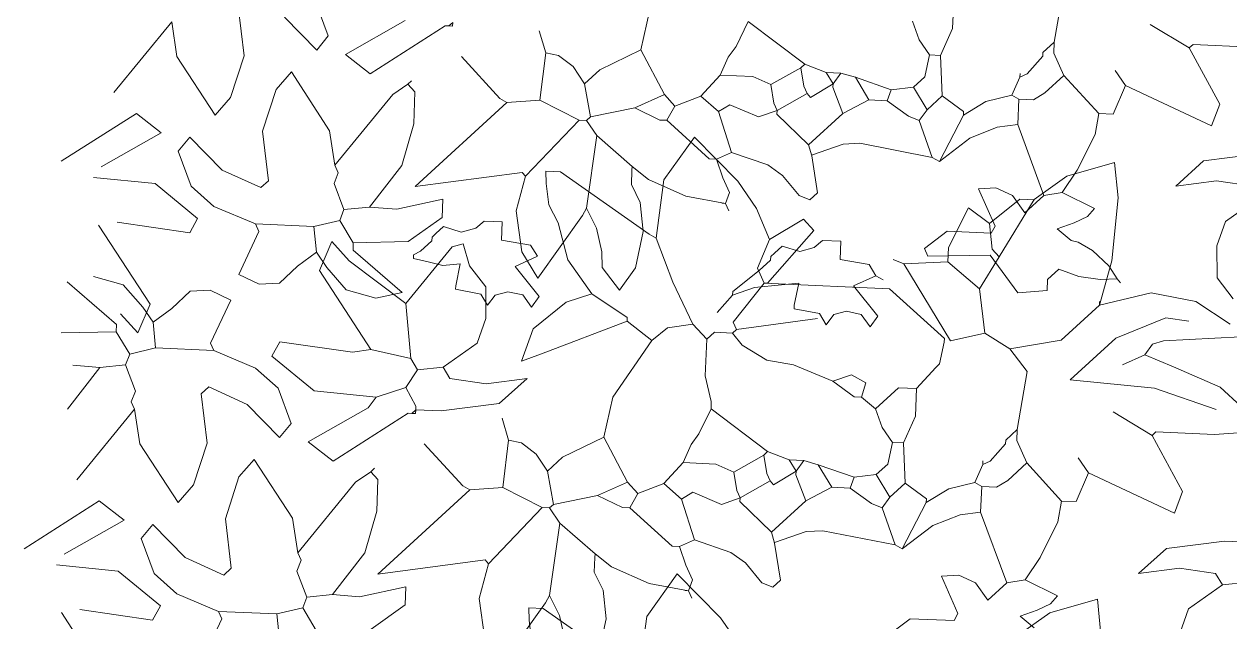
# Model space of a CAD drawing. Header units: centimetres. Extents: x 5667 to 17750, y 274 to 6203.
# Drawn here: x 10671.5 to 10776.7, y 5713.8 to 5765.9 of the extents above; entities that cross this region are included whole.
import ezdxf

# ---------------------------------------------------------------- set-up
doc = ezdxf.new("R2010")
doc.units = ezdxf.units.CM
doc.header["$MEASUREMENT"] = 0
doc.layers.add('G-HEDGE', color=104, linetype='Continuous', lineweight=9)

msp = doc.modelspace()

# ---------------------------------------------------------------- linework, layer by layer
at = {"layer": 'G-HEDGE'}
for p, q in [((10761.41, 5764.35), (10762.27, 5769.42)), ((10698.01, 5764.89), (10696.88, 5767.95)), ((10752.63, 5767.93), (10752.53, 5765.53)), ((10690.66, 5763.15), (10690.14, 5767.47)), ((10726.1, 5767.17), (10725.31, 5763.69)), ((10684.34, 5766.12), (10679.28, 5759.96)), ((10684.34, 5766.12), (10684.8, 5763.1)), ((10694.18, 5766.53), (10697, 5763.66)), ((10699.51, 5763.28), (10704.74, 5766.25)), ((10701.67, 5761.59), (10708.23, 5765.77)), ((10708.55, 5765.76), (10708.23, 5765.77)), ((10708.55, 5765.76), (10708.89, 5766.07)), ((10708.87, 5765.75), (10708.55, 5765.76)), ((10708.87, 5765.75), (10708.89, 5766.07)), ((10734.67, 5766.15), (10733.62, 5763.97)), ((10734.67, 5766.15), (10739.62, 5762.43)), ((10749.04, 5766.17), (10749.61, 5764.55)), ((10773.2, 5763.84), (10769.78, 5765.9)), ((10697, 5763.66), (10698.01, 5764.89)), ((10716.44, 5765.35), (10717, 5763.41)), ((10752.53, 5765.53), (10751.46, 5763.19)), ((10725.31, 5763.69), (10721.72, 5761.93)), ((10725.31, 5763.69), (10727.37, 5759.77)), ((10733.62, 5763.97), (10732.94, 5763.04)), ((10749.61, 5764.55), (10750.51, 5763.23)), ((10761.41, 5764.35), (10760.41, 5763.44)), ((10761.41, 5764.35), (10761.37, 5763.4)), ((10773.2, 5763.84), (10773.53, 5764.14)), ((10773.2, 5763.84), (10775.86, 5758.93)), ((10773.53, 5764.14), (10778.63, 5763.92)), ((10684.8, 5763.1), (10688.13, 5757.98)), ((10689.48, 5759.52), (10690.66, 5763.15)), ((10701.67, 5761.59), (10699.51, 5763.28)), ((10709.64, 5763.1), (10712.99, 5759.44)), ((10717, 5763.41), (10716.5, 5759.29)), ((10718.13, 5763.19), (10717, 5763.41)), ((10719.4, 5762.22), (10718.13, 5763.19)), ((10732.94, 5763.04), (10732.24, 5761.47)), ((10750.51, 5763.23), (10750.11, 5761.33)), ((10750.51, 5763.23), (10751.46, 5763.19)), ((10751.46, 5763.19), (10751.63, 5759.67)), ((10760.4, 5763.12), (10759.05, 5761.58)), ((10760.41, 5763.44), (10760.4, 5763.12)), ((10761.37, 5763.4), (10762.24, 5761.44)), ((10694.79, 5761.75), (10693.45, 5760.21)), ((10698.13, 5756.62), (10694.79, 5761.75)), ((10720.39, 5760.71), (10719.4, 5762.22)), ((10721.72, 5761.93), (10720.39, 5760.71)), ((10739.29, 5762.12), (10736.67, 5760.64)), ((10739.62, 5762.43), (10739.29, 5762.12)), ((10739.29, 5762.12), (10739.54, 5760.52)), ((10739.62, 5762.43), (10741.5, 5761.71)), ((10741.5, 5761.71), (10742.1, 5760.72)), ((10741.5, 5761.71), (10742.78, 5761.65)), ((10742.78, 5761.65), (10742.1, 5760.72)), ((10742.78, 5761.65), (10744.04, 5761.28)), ((10758.42, 5761.61), (10758.4, 5761.29)), ((10759.05, 5761.58), (10758.4, 5761.29)), ((10767.63, 5760.57), (10766.73, 5761.88)), ((10703.64, 5759.77), (10704.96, 5760.67)), ((10704.96, 5760.67), (10705.29, 5760.97)), ((10705.57, 5760), (10704.96, 5760.67)), ((10720.39, 5760.71), (10720.9, 5757.82)), ((10732.24, 5761.47), (10730.56, 5759.63)), ((10732.24, 5761.47), (10735.1, 5761.35)), ((10735.1, 5761.35), (10736.67, 5760.64)), ((10736.67, 5760.64), (10736.92, 5759.03)), ((10739.54, 5760.52), (10739.83, 5759.86)), ((10742.1, 5760.72), (10740.13, 5759.53)), ((10742.1, 5760.72), (10742.08, 5760.41)), ((10744.04, 5761.28), (10747.18, 5760.18)), ((10744.04, 5761.28), (10745.23, 5759.31)), ((10750.11, 5761.33), (10749.11, 5760.42)), ((10758.4, 5761.29), (10757.7, 5759.72)), ((10762.24, 5761.44), (10760.58, 5759.92)), ((10762.24, 5761.44), (10765.29, 5758.12)), ((10767.63, 5760.57), (10766.56, 5758.06)), ((10767.63, 5760.57), (10775.14, 5757.05)), ((10688.14, 5757.98), (10689.48, 5759.52)), ((10693.45, 5760.21), (10692.26, 5756.57)), ((10698.58, 5753.6), (10703.64, 5759.77)), ((10705.48, 5757.22), (10705.57, 5760)), ((10712.99, 5759.44), (10713.62, 5759.09)), ((10727.37, 5759.77), (10724.77, 5758.61)), ((10727.37, 5759.77), (10728.29, 5758.77)), ((10730.56, 5759.63), (10728.29, 5758.77)), ((10730.56, 5759.63), (10732.1, 5758.29)), ((10739.83, 5759.86), (10737.21, 5758.38)), ((10740.13, 5759.53), (10739.83, 5759.86)), ((10742.08, 5760.41), (10742.94, 5758.13)), ((10747.18, 5760.18), (10746.82, 5759.24)), ((10749.11, 5760.42), (10747.18, 5760.18)), ((10749.11, 5760.42), (10750.3, 5758.45)), ((10751.63, 5759.67), (10750.3, 5758.45)), ((10751.63, 5759.67), (10753.48, 5758.31)), ((10757.7, 5759.72), (10755.44, 5759.18)), ((10757.7, 5759.72), (10758.32, 5759.38)), ((10760.58, 5759.92), (10759.59, 5759.32)), ((10713.62, 5759.09), (10705.59, 5751.74)), ((10716.5, 5759.29), (10713.62, 5759.09)), ((10716.5, 5759.29), (10719.93, 5757.54)), ((10724.77, 5758.61), (10720.9, 5757.82)), ((10724.77, 5758.61), (10726.96, 5757.55)), ((10728.29, 5758.77), (10727.59, 5757.53)), ((10733.08, 5758.88), (10732.1, 5758.29)), ((10735.59, 5757.82), (10733.08, 5758.88)), ((10737.21, 5758.38), (10735.59, 5757.82)), ((10736.92, 5759.03), (10737.21, 5758.38)), ((10737.21, 5758.38), (10737.19, 5758.06)), ((10745.23, 5759.31), (10742.94, 5758.13)), ((10745.23, 5759.31), (10746.82, 5759.24)), ((10746.82, 5759.24), (10748.68, 5757.88)), ((10750.3, 5758.45), (10749.62, 5757.52)), ((10755.44, 5759.18), (10753.47, 5757.99)), ((10758.32, 5759.38), (10758.22, 5757.15)), ((10759.59, 5759.32), (10758.32, 5759.38)), ((10775.14, 5757.05), (10775.86, 5758.93)), ((10681.26, 5758.13), (10674.69, 5753.95)), ((10681.26, 5758.13), (10683.42, 5756.44)), ((10719.93, 5757.54), (10715.25, 5752.64)), ((10719.93, 5757.54), (10720.57, 5757.51)), ((10720.9, 5757.82), (10720.57, 5757.51)), ((10720.57, 5757.51), (10721.47, 5756.2)), ((10726.96, 5757.55), (10727.59, 5757.53)), ((10727.59, 5757.53), (10731.28, 5754.17)), ((10732.1, 5758.29), (10733.22, 5754.73)), ((10737.19, 5758.06), (10739.95, 5755.39)), ((10742.94, 5758.13), (10739.95, 5755.39)), ((10748.68, 5757.88), (10749.62, 5757.52)), ((10749.62, 5757.52), (10750.76, 5754.28)), ((10753.47, 5757.99), (10751.38, 5753.93)), ((10753.48, 5758.31), (10753.47, 5757.99)), ((10764.97, 5756.3), (10765.29, 5758.12)), ((10766.56, 5758.06), (10765.29, 5758.12)), ((10683.42, 5756.44), (10678.18, 5753.48)), ((10692.26, 5756.57), (10692.78, 5752.26)), ((10698.58, 5753.6), (10698.13, 5756.62)), ((10704.45, 5753.58), (10705.48, 5757.22)), ((10754.05, 5755.98), (10756.43, 5756.92)), ((10756.43, 5756.92), (10758.22, 5757.15)), ((10758.22, 5757.15), (10760.51, 5750.98)), ((10763.42, 5753.17), (10764.97, 5756.3)), ((10685.92, 5756.07), (10684.91, 5754.84)), ((10688.74, 5753.19), (10685.92, 5756.07)), ((10721.47, 5756.2), (10720.56, 5749.85)), ((10721.47, 5756.2), (10724.55, 5753.51)), ((10727.32, 5752.33), (10729.98, 5756.06)), ((10729.98, 5756.06), (10733.77, 5752.21)), ((10739.95, 5755.39), (10740.23, 5754.42)), ((10742.97, 5755.46), (10740.21, 5754.49)), ((10744.42, 5755.52), (10742.97, 5755.46)), ((10750.76, 5754.28), (10744.42, 5755.52)), ((10751.38, 5753.93), (10754.05, 5755.98)), ((10684.91, 5754.84), (10686.04, 5751.77)), ((10731.28, 5754.17), (10731.92, 5754.15)), ((10733.22, 5754.73), (10731.92, 5754.15)), ((10731.92, 5754.15), (10732.48, 5752.52)), ((10736.41, 5753.63), (10733.22, 5754.73)), ((10740.23, 5754.42), (10740.73, 5751.21)), ((10750.76, 5754.28), (10751.38, 5753.93)), ((10774.45, 5753.98), (10779.5, 5754.62)), ((10692.12, 5751.65), (10688.74, 5753.19)), ((10698.88, 5752.95), (10698.58, 5753.6)), ((10701.62, 5749.96), (10704.45, 5753.58)), ((10724.48, 5751.92), (10724.53, 5753.19)), ((10724.55, 5753.51), (10724.53, 5753.19)), ((10724.55, 5753.51), (10725.99, 5752.37)), ((10737.67, 5752.72), (10736.41, 5753.63)), ((10762.11, 5751.23), (10763.42, 5753.17)), ((10762.52, 5752.64), (10766.67, 5753.84)), ((10766.67, 5753.84), (10766.98, 5750.76)), ((10772.01, 5751.78), (10774.45, 5753.98)), ((10677.5, 5752.55), (10682.9, 5752)), ((10692.12, 5751.65), (10692.78, 5752.26)), ((10698.52, 5752.01), (10698.88, 5752.95)), ((10705.59, 5751.74), (10714.95, 5752.97)), ((10714.42, 5749.62), (10715.25, 5752.64)), ((10714.95, 5752.97), (10715.25, 5752.64)), ((10717.02, 5753.08), (10718.29, 5753.02)), ((10717.05, 5752.01), (10717.02, 5753.08)), ((10718.29, 5753.02), (10726.04, 5747.58)), ((10725.99, 5752.37), (10729.25, 5750.91)), ((10726.66, 5747.23), (10727.32, 5752.33)), ((10732.48, 5752.52), (10733.06, 5751.22)), ((10733.77, 5752.21), (10735.42, 5749.83)), ((10739.12, 5750.96), (10737.67, 5752.72)), ((10759.64, 5750.62), (10762.52, 5752.64)), ((10775.57, 5752.24), (10772.01, 5751.78)), ((10775.57, 5752.24), (10778.74, 5751.78)), ((10682.9, 5752), (10686.6, 5748.96)), ((10686.04, 5751.77), (10688.02, 5750)), ((10699.37, 5749.74), (10698.52, 5752.01)), ((10717.26, 5750.16), (10717.05, 5752.01)), ((10725.25, 5750.35), (10724.48, 5751.92)), ((10733.06, 5751.22), (10732.7, 5750.28)), ((10740.73, 5751.21), (10740.06, 5750.6)), ((10756.32, 5751.64), (10754.79, 5751.55)), ((10754.79, 5751.55), (10756.24, 5748.3)), ((10757.76, 5750.96), (10756.32, 5751.64)), ((10760.51, 5750.98), (10758.84, 5749.46)), ((10762.11, 5751.23), (10760.51, 5750.98)), ((10762.11, 5751.23), (10764.93, 5749.83)), ((10688.02, 5750), (10691.66, 5748.48)), ((10699.37, 5749.74), (10701.62, 5749.96)), ((10701.62, 5749.96), (10703.99, 5749.76)), ((10703.99, 5749.76), (10708.03, 5750.64)), ((10707.96, 5749.04), (10708.03, 5750.64)), ((10718.1, 5748.57), (10717.26, 5750.16)), ((10725.52, 5747.82), (10725.25, 5750.35)), ((10729.25, 5750.91), (10732.7, 5750.28)), ((10732.39, 5750.29), (10732.7, 5750.28)), ((10732.7, 5750.28), (10733, 5749.63)), ((10740.06, 5750.6), (10739.12, 5750.96)), ((10755.76, 5748.52), (10758.41, 5750.64)), ((10756.59, 5745.61), (10759.64, 5750.62)), ((10758.84, 5749.46), (10757.76, 5750.96)), ((10758.41, 5750.64), (10759.68, 5750.58)), ((10766.98, 5750.76), (10766.44, 5745.25)), ((10779.33, 5750.8), (10776.37, 5748.7)), ((10686.6, 5748.96), (10685.91, 5747.72)), ((10699.01, 5748.79), (10699.37, 5749.74)), ((10705, 5746.94), (10707.96, 5749.04)), ((10714.92, 5746.05), (10714.42, 5749.62)), ((10720.21, 5749.23), (10716.32, 5743.76)), ((10720.56, 5749.85), (10720.21, 5749.23)), ((10720.56, 5749.85), (10721.44, 5748.11)), ((10735.42, 5749.83), (10736.55, 5747.12)), ((10736.55, 5747.12), (10739.5, 5748.91)), ((10739.5, 5748.91), (10740.42, 5747.91)), ((10753.91, 5749.88), (10752.16, 5746.44)), ((10755.76, 5748.52), (10753.91, 5749.88)), ((10763.16, 5748.58), (10764.3, 5749.14)), ((10764.3, 5749.14), (10764.93, 5749.83)), ((10677.96, 5748.38), (10682.45, 5741.48)), ((10685.91, 5747.72), (10679.57, 5748.63)), ((10690.19, 5744.07), (10691.95, 5747.83)), ((10691.95, 5747.83), (10691.66, 5748.48)), ((10696.76, 5748.25), (10691.66, 5748.48)), ((10696.76, 5748.25), (10699.01, 5748.79)), ((10696.98, 5746.01), (10696.76, 5748.25)), ((10700.2, 5746.83), (10699.01, 5748.79)), ((10707.42, 5747.64), (10708.08, 5748.25)), ((10708.08, 5748.25), (10709.62, 5747.78)), ((10709.62, 5747.78), (10710.89, 5748.12)), ((10710.89, 5748.12), (10711.62, 5748.73)), ((10711.62, 5748.73), (10713.21, 5748.66)), ((10713.21, 5748.66), (10713.14, 5747.07)), ((10718.1, 5748.57), (10718.92, 5745.34)), ((10721.44, 5748.11), (10721.9, 5746.04)), ((10724.84, 5744.65), (10725.52, 5747.82)), ((10740.42, 5747.91), (10736.38, 5743.3)), ((10752.07, 5747.84), (10750.09, 5746.33)), ((10755.89, 5747.67), (10752.07, 5747.84)), ((10755.76, 5748.52), (10755.98, 5746.27)), ((10756.24, 5748.3), (10755.89, 5747.67)), ((10761.66, 5748.06), (10763.16, 5748.58)), ((10762.89, 5747.05), (10761.66, 5748.06)), ((10776.37, 5748.7), (10775.59, 5746.56)), ((10697.24, 5744.43), (10698.31, 5746.94)), ((10699.83, 5745.27), (10698.31, 5746.94)), ((10700.18, 5746.19), (10700.2, 5746.83)), ((10700.2, 5746.83), (10705, 5746.94)), ((10707.07, 5747.02), (10706.07, 5746.1)), ((10707.09, 5747.33), (10707.07, 5747.02)), ((10707.42, 5747.64), (10707.09, 5747.33)), ((10713.14, 5747.07), (10715.67, 5746.64)), ((10726.04, 5747.58), (10726.66, 5747.23)), ((10728.11, 5743.39), (10726.66, 5747.23)), ((10736.55, 5747.12), (10735.48, 5744.61)), ((10740.45, 5746.43), (10741.18, 5747.04)), ((10741.18, 5747.04), (10742.78, 5746.97)), ((10742.78, 5746.97), (10742.71, 5745.37)), ((10763.5, 5746.9), (10762.89, 5747.05)), ((10764.76, 5746.17), (10763.5, 5746.9)), ((10695.33, 5744.81), (10696.98, 5746.01)), ((10696.98, 5746.01), (10697.88, 5744.69)), ((10704.48, 5742.49), (10700.18, 5746.19)), ((10704.78, 5741.55), (10708.82, 5746.48)), ((10705.47, 5745.78), (10705.46, 5745.46)), ((10706.07, 5746.1), (10705.47, 5745.78)), ((10708.82, 5746.48), (10709.79, 5746.76)), ((10710.35, 5744.82), (10709.79, 5746.76)), ((10716.32, 5743.76), (10714.92, 5746.05)), ((10715.67, 5746.64), (10716.27, 5745.66)), ((10721.9, 5746.04), (10721.93, 5744.68)), ((10736.99, 5745.94), (10736.65, 5745.64)), ((10736.99, 5745.94), (10737.65, 5746.55)), ((10737.65, 5746.55), (10739.18, 5746.08)), ((10739.18, 5746.08), (10740.45, 5746.43)), ((10750.09, 5746.33), (10750.38, 5745.68)), ((10755.81, 5745.76), (10750.38, 5745.68)), ((10752.16, 5746.44), (10752.11, 5745.17)), ((10758.22, 5742.46), (10755.81, 5745.76)), ((10755.98, 5746.27), (10756.59, 5745.61)), ((10766.17, 5744.82), (10764.76, 5746.17)), ((10775.59, 5746.56), (10775.62, 5743.79)), ((10693.74, 5743.3), (10695.33, 5744.81)), ((10697.88, 5744.69), (10699.58, 5742.74)), ((10704.78, 5741.55), (10699.83, 5745.27)), ((10705.46, 5745.46), (10706.75, 5745.18)), ((10706.75, 5745.18), (10708.02, 5744.87)), ((10708.02, 5744.87), (10709.54, 5744.99)), ((10709.54, 5744.99), (10709.14, 5743.09)), ((10711.76, 5742.98), (10710.35, 5744.82)), ((10716.27, 5745.66), (10714.32, 5744.78)), ((10714.32, 5744.78), (10716.44, 5742.14)), ((10718.92, 5745.34), (10721.02, 5742.37)), ((10723.44, 5742.7), (10721.93, 5744.68)), ((10736.64, 5745.32), (10735.64, 5744.41)), ((10736.65, 5745.64), (10736.64, 5745.32)), ((10742.71, 5745.37), (10745.24, 5744.95)), ((10745.24, 5744.95), (10745.84, 5743.96)), ((10748.27, 5745.01), (10747.33, 5745.38)), ((10752.11, 5745.17), (10748.27, 5745.01)), ((10748.27, 5745.01), (10752.35, 5738.28)), ((10752.11, 5745.17), (10754.88, 5742.81)), ((10756.59, 5745.61), (10754.88, 5742.81)), ((10766.44, 5745.25), (10765.35, 5741.4)), ((10766.89, 5743.68), (10766.17, 5744.82)), ((10680.11, 5743.17), (10677.51, 5743.9)), ((10690.19, 5744.07), (10691.97, 5743.22)), ((10701.73, 5737.53), (10697.24, 5744.43)), ((10723.44, 5742.7), (10724.84, 5744.65)), ((10735.64, 5744.41), (10733.33, 5742.59)), ((10735.48, 5744.61), (10736.07, 5743.31)), ((10745.84, 5743.96), (10743.88, 5743.09)), ((10746.46, 5743.61), (10745.84, 5743.96)), ((10760.78, 5742.67), (10760.82, 5743.63)), ((10760.82, 5743.63), (10761.82, 5744.54)), ((10761.82, 5744.54), (10763.55, 5743.89)), ((10763.55, 5743.89), (10765.41, 5743.62)), ((10765.41, 5743.62), (10766.89, 5743.68)), ((10766.89, 5743.68), (10767.2, 5743.35)), ((10775.62, 5743.79), (10777.03, 5741.96)), ((10675.2, 5743.42), (10679.51, 5739.72)), ((10681.81, 5741.22), (10680.11, 5743.17)), ((10685.95, 5742.61), (10684.36, 5741.11)), ((10687.71, 5742.69), (10685.95, 5742.61)), ((10689.5, 5741.84), (10687.71, 5742.69)), ((10691.97, 5743.22), (10693.74, 5743.3)), ((10699.58, 5742.74), (10702.18, 5742.01)), ((10709.14, 5743.09), (10709.12, 5742.78)), ((10709.12, 5742.78), (10711.34, 5742.36)), ((10711.78, 5740.22), (10711.76, 5742.98)), ((10712.6, 5742.28), (10713.7, 5742.57)), ((10713.7, 5742.57), (10715, 5742.29)), ((10729.84, 5739.75), (10728.11, 5743.39)), ((10733.31, 5742.27), (10735.23, 5742.94)), ((10733.33, 5742.59), (10733.31, 5742.27)), ((10736.07, 5743.31), (10733.36, 5739.92)), ((10735.23, 5742.94), (10737.59, 5743.18)), ((10736.07, 5743.31), (10736.38, 5743.3)), ((10736.38, 5743.3), (10736.7, 5743.28)), ((10747.02, 5742.83), (10736.7, 5743.28)), ((10737.59, 5743.18), (10739.1, 5743.3)), ((10739.1, 5743.3), (10738.7, 5741.4)), ((10743.88, 5743.09), (10746, 5740.44)), ((10751.81, 5738.48), (10747.02, 5742.83)), ((10754.88, 5742.81), (10755.35, 5738.96)), ((10760.78, 5742.67), (10758.22, 5742.46)), ((10689.5, 5741.84), (10687.74, 5738.09)), ((10702.18, 5742.01), (10704.48, 5742.49)), ((10705.21, 5736.74), (10704.78, 5741.55)), ((10711.34, 5742.36), (10711.93, 5741.38)), ((10711.93, 5741.38), (10712.6, 5742.28)), ((10715, 5742.29), (10715.76, 5741.21)), ((10716.44, 5742.14), (10715.76, 5741.21)), ((10715.91, 5739.32), (10718.79, 5741.65)), ((10718.79, 5741.65), (10721.02, 5742.37)), ((10721.02, 5742.37), (10724.12, 5740.32)), ((10733.31, 5742.27), (10731.97, 5740.74)), ((10769.87, 5742.48), (10765.35, 5741.4)), ((10765.35, 5741.4), (10765.36, 5741.72)), ((10769.87, 5742.48), (10773.77, 5741.71)), ((10773.77, 5741.71), (10776.76, 5739.74)), ((10679.86, 5740.64), (10681.38, 5738.97)), ((10682.45, 5741.48), (10681.38, 5738.97)), ((10682.71, 5739.9), (10681.81, 5741.22)), ((10684.36, 5741.11), (10682.71, 5739.9)), ((10738.7, 5741.4), (10738.69, 5741.08)), ((10738.69, 5741.08), (10740.9, 5740.67)), ((10740.9, 5740.67), (10741.5, 5739.68)), ((10741.5, 5739.68), (10742.16, 5740.58)), ((10742.16, 5740.58), (10743.27, 5740.88)), ((10743.27, 5740.88), (10744.56, 5740.59)), ((10744.56, 5740.59), (10745.32, 5739.51)), ((10765.35, 5741.4), (10762.02, 5738.35)), ((10679.51, 5739.72), (10679.48, 5739.08)), ((10682.71, 5739.9), (10682.93, 5737.66)), ((10711.01, 5738.08), (10711.78, 5740.22)), ((10724.11, 5740), (10716.64, 5737.14)), ((10724.12, 5740.32), (10724.11, 5740)), ((10724.11, 5740), (10726.27, 5738.31)), ((10726.27, 5738.31), (10727.64, 5739.42)), ((10727.64, 5739.42), (10729.84, 5739.75)), ((10729.84, 5739.75), (10731.06, 5738.42)), ((10733.36, 5739.92), (10733.65, 5739.27)), ((10733.65, 5739.27), (10740.72, 5740.24)), ((10746, 5740.44), (10745.32, 5739.51)), ((10766.78, 5738.52), (10771.15, 5740.3)), ((10771.15, 5740.3), (10773.15, 5740.01)), ((10679.48, 5739.08), (10674.69, 5738.97)), ((10679.48, 5739.08), (10680.68, 5737.12)), ((10714.89, 5736.52), (10715.91, 5739.32)), ((10731.06, 5738.42), (10730.92, 5735.24)), ((10731.73, 5739.03), (10731.06, 5738.42)), ((10733.32, 5738.96), (10731.73, 5739.03)), ((10733.65, 5739.27), (10733.32, 5738.96)), ((10734.17, 5737.91), (10733.32, 5738.96)), ((10751.8, 5738.16), (10751.81, 5738.48)), ((10755.35, 5738.96), (10752.35, 5738.28)), ((10757.52, 5737.59), (10755.35, 5738.96)), ((10762.02, 5738.35), (10757.52, 5737.59)), ((10762.79, 5734.88), (10766.78, 5738.52)), ((10777.68, 5738.63), (10770.96, 5738.28)), ((10682.93, 5737.66), (10680.68, 5737.12)), ((10682.93, 5737.66), (10688.03, 5737.44)), ((10687.74, 5738.09), (10688.03, 5737.44)), ((10691.67, 5735.91), (10688.03, 5737.44)), ((10693.09, 5736.95), (10693.78, 5738.2)), ((10693.78, 5738.2), (10700.12, 5737.28)), ((10700.12, 5737.28), (10701.73, 5737.53)), ((10705.21, 5736.74), (10701.73, 5737.53)), ((10708.05, 5735.98), (10711.01, 5738.08)), ((10726.27, 5738.31), (10722.86, 5733.35)), ((10736.31, 5736.58), (10734.17, 5737.91)), ((10751.8, 5738.16), (10751.4, 5736.26)), ((10757.52, 5737.59), (10759.03, 5735.61)), ((10769.99, 5738), (10769.31, 5737.07)), ((10770.96, 5738.28), (10769.99, 5738)), ((10680.68, 5737.12), (10680.31, 5736.18)), ((10696.78, 5733.92), (10693.09, 5736.95)), ((10705.8, 5735.76), (10705.21, 5736.74)), ((10716.64, 5737.14), (10714.89, 5736.52)), ((10738.63, 5736.18), (10736.31, 5736.58)), ((10751.4, 5736.26), (10751.07, 5735.95)), ((10769.31, 5737.07), (10767.36, 5736.2)), ((10769.31, 5737.07), (10771.82, 5736.01)), ((10678.07, 5735.95), (10675.24, 5732.33)), ((10678.07, 5735.95), (10675.7, 5736.15)), ((10680.31, 5736.18), (10678.07, 5735.95)), ((10680.31, 5736.18), (10681.17, 5733.9)), ((10693.64, 5734.14), (10691.67, 5735.91)), ((10704.78, 5734.21), (10705.8, 5735.76)), ((10705.8, 5735.76), (10708.05, 5735.98)), ((10708.64, 5734.99), (10708.05, 5735.98)), ((10730.92, 5735.24), (10731.46, 5732.98)), ((10738.63, 5736.18), (10742.08, 5734.75)), ((10742.08, 5734.75), (10743.7, 5735.32)), ((10743.7, 5735.32), (10744.94, 5734.63)), ((10751.07, 5735.95), (10749.39, 5734.11)), ((10758.17, 5730.54), (10759.03, 5735.61)), ((10771.82, 5736.01), (10775.89, 5734.23)), ((10687.57, 5734.26), (10686.91, 5733.65)), ((10687.57, 5734.26), (10690.94, 5732.72)), ((10694.78, 5731.08), (10693.64, 5734.14)), ((10702.19, 5733.36), (10704.78, 5734.21)), ((10705.66, 5732.57), (10704.78, 5734.21)), ((10711.81, 5734.54), (10708.64, 5734.99)), ((10711.81, 5734.54), (10715.37, 5735)), ((10715.37, 5735), (10712.93, 5732.8)), ((10742.08, 5734.75), (10743.93, 5733.39)), ((10744.94, 5734.63), (10744.57, 5733.37)), ((10747.8, 5734.18), (10745.8, 5732.35)), ((10749.39, 5734.11), (10747.8, 5734.18)), ((10770.17, 5734.16), (10762.79, 5734.88)), ((10775.54, 5732.29), (10770.17, 5734.16)), ((10775.89, 5734.23), (10777.73, 5732.56)), ((10681.17, 5733.9), (10680.81, 5732.96)), ((10687.43, 5729.34), (10686.91, 5733.65)), ((10702.19, 5733.36), (10696.78, 5733.92)), ((10701.51, 5732.43), (10702.19, 5733.36)), ((10722.86, 5733.35), (10722.07, 5729.88)), ((10743.93, 5733.39), (10744.57, 5733.37)), ((10744.57, 5733.37), (10745.8, 5732.35)), ((10749.39, 5734.11), (10749.29, 5731.72)), ((10681.1, 5732.31), (10676.05, 5726.15)), ((10680.81, 5732.96), (10681.1, 5732.31)), ((10681.1, 5732.31), (10681.56, 5729.29)), ((10690.94, 5732.72), (10693.76, 5729.84)), ((10696.27, 5729.47), (10701.51, 5732.43)), ((10705.32, 5731.95), (10705.65, 5732.25)), ((10705.64, 5731.93), (10705.65, 5732.25)), ((10705.65, 5732.25), (10705.66, 5732.57)), ((10705.65, 5732.25), (10707.88, 5732.16)), ((10712.93, 5732.8), (10707.88, 5732.16)), ((10731.44, 5732.34), (10730.38, 5730.15)), ((10731.46, 5732.98), (10731.44, 5732.34)), ((10731.44, 5732.34), (10736.38, 5728.62)), ((10745.8, 5732.35), (10746.37, 5730.73)), ((10769.96, 5730.02), (10766.54, 5732.09)), ((10693.76, 5729.84), (10694.78, 5731.08)), ((10698.43, 5727.78), (10705, 5731.96)), ((10705.32, 5731.95), (10705, 5731.96)), ((10705.64, 5731.93), (10705.32, 5731.95)), ((10713.21, 5731.54), (10713.76, 5729.6)), ((10749.29, 5731.72), (10748.23, 5729.38)), ((10730.38, 5730.15), (10729.71, 5729.23)), ((10746.37, 5730.73), (10747.27, 5729.42)), ((10758.17, 5730.54), (10757.17, 5729.62)), ((10758.17, 5730.54), (10758.13, 5729.58)), ((10769.96, 5730.02), (10770.29, 5730.33)), ((10769.96, 5730.02), (10772.62, 5725.12)), ((10770.29, 5730.33), (10775.39, 5730.11)), ((10775.39, 5730.11), (10778.27, 5730.3)), ((10681.56, 5729.29), (10684.9, 5724.16)), ((10686.24, 5725.7), (10687.43, 5729.34)), ((10698.43, 5727.78), (10696.27, 5729.47)), ((10706.4, 5729.28), (10709.76, 5725.63)), ((10713.76, 5729.6), (10713.26, 5725.47)), ((10714.89, 5729.38), (10713.76, 5729.6)), ((10716.16, 5728.4), (10714.89, 5729.38)), ((10722.07, 5729.88), (10718.48, 5728.12)), ((10722.07, 5729.88), (10724.14, 5725.96)), ((10729.71, 5729.23), (10729, 5727.66)), ((10747.27, 5729.42), (10746.87, 5727.52)), ((10747.27, 5729.42), (10748.23, 5729.38)), ((10748.23, 5729.38), (10748.39, 5725.86)), ((10757.16, 5729.3), (10755.82, 5727.77)), ((10757.17, 5729.62), (10757.16, 5729.3)), ((10758.13, 5729.58), (10759, 5727.63)), ((10691.55, 5727.93), (10690.21, 5726.4)), ((10694.89, 5722.81), (10691.55, 5727.93)), ((10717.15, 5726.9), (10716.16, 5728.4)), ((10718.48, 5728.12), (10717.15, 5726.9)), ((10736.05, 5728.31), (10733.43, 5726.83)), ((10736.38, 5728.62), (10736.05, 5728.31)), ((10736.05, 5728.31), (10736.3, 5726.7)), ((10736.38, 5728.62), (10738.27, 5727.89)), ((10738.27, 5727.89), (10738.86, 5726.91)), ((10738.27, 5727.89), (10739.54, 5727.84)), ((10739.54, 5727.84), (10738.86, 5726.91)), ((10739.54, 5727.84), (10740.8, 5727.46)), ((10764.39, 5726.76), (10763.49, 5728.07)), ((10700.4, 5725.95), (10701.72, 5726.85)), ((10701.72, 5726.85), (10702.05, 5727.16)), ((10702.33, 5726.19), (10701.72, 5726.85)), ((10717.15, 5726.9), (10717.67, 5724)), ((10729, 5727.66), (10727.32, 5725.82)), ((10729, 5727.66), (10731.87, 5727.53)), ((10731.87, 5727.53), (10733.43, 5726.83)), ((10733.43, 5726.83), (10733.68, 5725.22)), ((10738.86, 5726.91), (10736.89, 5725.72)), ((10738.86, 5726.91), (10738.85, 5726.59)), ((10740.8, 5727.46), (10743.95, 5726.37)), ((10740.8, 5727.46), (10741.99, 5725.5)), ((10746.87, 5727.52), (10745.87, 5726.61)), ((10755.17, 5727.48), (10754.46, 5725.91)), ((10755.18, 5727.8), (10755.17, 5727.48)), ((10755.82, 5727.77), (10755.17, 5727.48)), ((10759, 5727.63), (10757.34, 5726.1)), ((10759, 5727.63), (10762.05, 5724.3)), ((10690.21, 5726.4), (10689.03, 5722.76)), ((10695.35, 5719.79), (10700.4, 5725.95)), ((10702.25, 5723.41), (10702.33, 5726.19)), ((10724.14, 5725.96), (10721.53, 5724.79)), ((10724.14, 5725.96), (10725.05, 5724.96)), ((10727.32, 5725.82), (10725.05, 5724.96)), ((10727.32, 5725.82), (10728.86, 5724.47)), ((10736.59, 5726.05), (10733.97, 5724.57)), ((10736.3, 5726.7), (10736.59, 5726.05)), ((10736.89, 5725.72), (10736.59, 5726.05)), ((10738.85, 5726.59), (10739.71, 5724.32)), ((10743.95, 5726.37), (10743.58, 5725.43)), ((10745.87, 5726.61), (10743.95, 5726.37)), ((10745.87, 5726.61), (10747.06, 5724.64)), ((10748.39, 5725.86), (10747.06, 5724.64)), ((10748.39, 5725.86), (10750.25, 5724.5)), ((10754.46, 5725.91), (10752.2, 5725.37)), ((10754.46, 5725.91), (10755.08, 5725.56)), ((10757.34, 5726.1), (10756.36, 5725.51)), ((10764.39, 5726.76), (10763.32, 5724.25)), ((10764.39, 5726.76), (10771.9, 5723.24)), ((10684.9, 5724.17), (10686.24, 5725.7)), ((10710.38, 5725.28), (10702.35, 5717.92)), ((10709.76, 5725.63), (10710.38, 5725.28)), ((10713.26, 5725.47), (10710.38, 5725.28)), ((10713.26, 5725.47), (10716.7, 5723.73)), ((10721.53, 5724.79), (10717.67, 5724)), ((10721.53, 5724.79), (10723.72, 5723.74)), ((10725.05, 5724.96), (10724.36, 5723.71)), ((10729.84, 5725.07), (10728.86, 5724.47)), ((10732.35, 5724), (10729.84, 5725.07)), ((10733.68, 5725.22), (10733.97, 5724.57)), ((10741.99, 5725.5), (10739.71, 5724.32)), ((10741.99, 5725.5), (10743.58, 5725.43)), ((10743.58, 5725.43), (10745.44, 5724.07)), ((10752.2, 5725.37), (10750.23, 5724.18)), ((10755.08, 5725.56), (10754.98, 5723.33)), ((10756.36, 5725.51), (10755.08, 5725.56)), ((10771.9, 5723.24), (10772.62, 5725.12)), ((10678.02, 5724.32), (10671.45, 5720.14)), ((10678.02, 5724.32), (10680.18, 5722.63)), ((10716.7, 5723.73), (10712.01, 5718.82)), ((10716.7, 5723.73), (10717.33, 5723.7)), ((10717.67, 5724), (10717.33, 5723.7)), ((10717.33, 5723.7), (10718.23, 5722.38)), ((10723.72, 5723.74), (10724.36, 5723.71)), ((10724.36, 5723.71), (10728.04, 5720.36)), ((10728.86, 5724.47), (10729.98, 5720.91)), ((10733.97, 5724.57), (10732.35, 5724)), ((10733.97, 5724.57), (10733.96, 5724.25)), ((10733.96, 5724.25), (10736.71, 5721.58)), ((10739.71, 5724.32), (10736.71, 5721.58)), ((10745.44, 5724.07), (10746.38, 5723.71)), ((10747.06, 5724.64), (10746.38, 5723.71)), ((10746.38, 5723.71), (10747.52, 5720.47)), ((10750.23, 5724.18), (10748.14, 5720.12)), ((10750.25, 5724.5), (10750.23, 5724.18)), ((10761.73, 5722.48), (10762.05, 5724.3)), ((10763.32, 5724.25), (10762.05, 5724.3)), ((10680.18, 5722.63), (10674.94, 5719.67)), ((10689.03, 5722.76), (10689.54, 5718.44)), ((10695.35, 5719.79), (10694.89, 5722.81)), ((10701.21, 5719.77), (10702.25, 5723.41)), ((10750.81, 5722.16), (10753.2, 5723.1)), ((10753.2, 5723.1), (10754.98, 5723.33)), ((10754.98, 5723.33), (10757.27, 5717.17)), ((10682.69, 5722.26), (10681.67, 5721.02)), ((10685.51, 5719.38), (10682.69, 5722.26)), ((10718.23, 5722.38), (10717.32, 5716.04)), ((10718.23, 5722.38), (10721.31, 5719.7)), ((10736.71, 5721.58), (10736.99, 5720.61)), ((10739.74, 5721.64), (10736.97, 5720.68)), ((10741.19, 5721.7), (10739.74, 5721.64)), ((10747.52, 5720.47), (10741.19, 5721.7)), ((10748.14, 5720.12), (10750.81, 5722.16)), ((10760.19, 5719.36), (10761.73, 5722.48)), ((10681.67, 5721.02), (10682.81, 5717.96)), ((10729.98, 5720.91), (10728.68, 5720.33)), ((10733.17, 5719.82), (10729.98, 5720.91)), ((10736.99, 5720.61), (10737.49, 5717.39)), ((10747.52, 5720.47), (10748.14, 5720.12)), ((10771.21, 5720.17), (10776.26, 5720.81)), ((10778.49, 5720.71), (10776.26, 5720.81)), ((10695.64, 5719.14), (10695.35, 5719.79)), ((10698.38, 5716.14), (10701.21, 5719.77)), ((10721.31, 5719.7), (10721.29, 5719.38)), ((10721.31, 5719.7), (10722.75, 5718.56)), ((10728.04, 5720.36), (10728.68, 5720.33)), ((10728.68, 5720.33), (10729.25, 5718.71)), ((10734.44, 5718.9), (10733.17, 5719.82)), ((10768.77, 5717.97), (10771.21, 5720.17)), ((10674.27, 5718.74), (10679.67, 5718.18)), ((10688.88, 5717.84), (10685.51, 5719.38)), ((10688.88, 5717.84), (10689.54, 5718.44)), ((10695.28, 5718.19), (10695.64, 5719.14)), ((10702.35, 5717.92), (10711.71, 5719.16)), ((10711.18, 5715.8), (10712.01, 5718.82)), ((10711.71, 5719.16), (10712.01, 5718.82)), ((10721.24, 5718.1), (10721.29, 5719.38)), ((10722.75, 5718.56), (10726.02, 5717.1)), ((10729.25, 5718.71), (10729.83, 5717.41)), ((10735.88, 5717.15), (10734.44, 5718.9)), ((10758.88, 5717.42), (10760.19, 5719.36)), ((10772.33, 5718.43), (10768.77, 5717.97)), ((10772.33, 5718.43), (10775.5, 5717.97)), ((10679.67, 5718.18), (10683.37, 5715.15)), ((10682.81, 5717.96), (10684.78, 5716.19)), ((10696.14, 5715.92), (10695.28, 5718.19)), ((10722.01, 5716.53), (10721.24, 5718.1)), ((10725.82, 5714.23), (10728.47, 5717.95)), ((10728.47, 5717.95), (10732.26, 5714.1)), ((10729.83, 5717.41), (10729.47, 5716.47)), ((10737.49, 5717.39), (10736.82, 5716.78)), ((10753.08, 5717.82), (10751.55, 5717.74)), ((10751.55, 5717.74), (10753, 5714.48)), ((10754.52, 5717.15), (10753.08, 5717.82)), ((10758.88, 5717.42), (10757.27, 5717.17)), ((10758.88, 5717.42), (10761.69, 5716.02)), ((10775.5, 5717.97), (10776.1, 5716.99)), ((10700.75, 5715.95), (10704.79, 5716.82)), ((10704.73, 5715.23), (10704.79, 5716.82)), ((10722.28, 5714.01), (10722.01, 5716.53)), ((10726.02, 5717.1), (10729.47, 5716.47)), ((10729.15, 5716.48), (10729.47, 5716.47)), ((10729.47, 5716.47), (10729.76, 5715.82)), ((10736.82, 5716.78), (10735.88, 5717.15)), ((10755.61, 5715.65), (10754.52, 5717.15)), ((10757.27, 5717.17), (10755.61, 5715.65)), ((10776.1, 5716.99), (10773.13, 5714.88)), ((10778.34, 5717.21), (10776.1, 5716.99)), ((10684.78, 5716.19), (10688.42, 5714.66)), ((10695.78, 5714.98), (10696.14, 5715.92)), ((10696.14, 5715.92), (10698.38, 5716.14)), ((10698.38, 5716.14), (10700.75, 5715.95)), ((10701.76, 5713.12), (10704.73, 5715.23)), ((10711.68, 5712.24), (10711.18, 5715.8)), ((10716.97, 5715.42), (10713.09, 5709.95)), ((10717.32, 5716.04), (10716.97, 5715.42)), ((10717.32, 5716.04), (10718.2, 5714.3)), ((10759.93, 5714.76), (10761.07, 5715.33)), ((10761.01, 5714.54), (10765.17, 5715.74)), ((10761.07, 5715.33), (10761.69, 5716.02)), ((10765.17, 5715.74), (10765.48, 5712.65)), ((10674.72, 5714.57), (10679.21, 5707.67)), ((10682.67, 5713.9), (10676.33, 5714.82)), ((10683.37, 5715.15), (10682.67, 5713.9)), ((10688.71, 5714.01), (10688.42, 5714.66)), ((10693.52, 5714.44), (10688.42, 5714.66)), ((10693.52, 5714.44), (10695.78, 5714.98)), ((10693.74, 5712.2), (10693.52, 5714.44)), ((10696.97, 5713.01), (10695.78, 5714.98)), ((10715.52, 5714.97), (10716.79, 5714.92)), ((10715.55, 5713.91), (10715.52, 5714.97)), ((10716.79, 5714.92), (10724.53, 5709.48)), ((10718.2, 5714.3), (10718.66, 5712.22)), ((10725.16, 5709.13), (10725.82, 5714.23)), ((10753, 5714.48), (10752.66, 5713.86)), ((10758.14, 5712.51), (10761.01, 5714.54)), ((10758.42, 5714.25), (10759.93, 5714.76)), ((10759.65, 5713.24), (10758.42, 5714.25)), ((10773.13, 5714.88), (10772.36, 5712.75)), ((10686.95, 5710.26), (10688.71, 5714.01)), ((10715.76, 5712.06), (10715.55, 5713.91)), ((10721.6, 5710.84), (10722.28, 5714.01)), ((10732.26, 5714.1), (10733.92, 5711.72)), ((10748.83, 5714.03), (10746.85, 5712.52)), ((10752.66, 5713.86), (10748.83, 5714.03))]:
    msp.add_line(p, q, dxfattribs=at)
msp.add_arc((10747.02, 5742.83), 0.0000399, 47.3475, 87.1505, dxfattribs=at)

doc.saveas('drawing.dxf')
